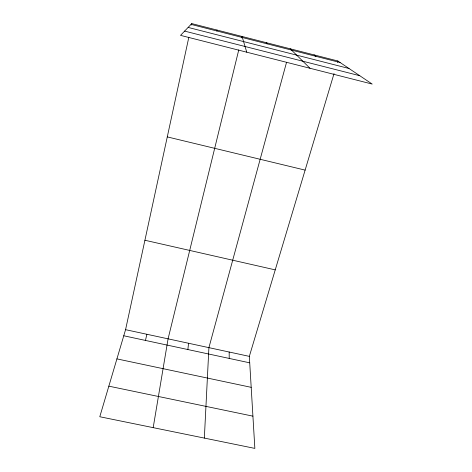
<?xml version="1.0" encoding="UTF-8"?>
<svg xmlns="http://www.w3.org/2000/svg" width="472" height="472" viewBox="0 0 472 472"><rect width="100%" height="100%" fill="white"/><g stroke="black" fill="none" stroke-linecap="round" stroke-linejoin="round"><path stroke-width="0.71" d="M204.346 438.087L208.913 347.652L286.551 62.286M187.874 349.54L188.552 343.256M153.188 427.644L168.079 338.843L238.767 49.879M334.034 73.597L249.334 356.366L254.856 448.4L99.787 416.741L125.57 329.674L188.853 37.188M191.479 25.028L191.791 23.6L337.816 60.976L372.213 84.075L180.528 35.365L191.791 23.6M145.459 340.43L146.88 334.27M216.784 30.969L216.996 30.055M241.699 37.878L242.047 36.462L246.756 52.191M337.392 62.381L337.816 60.976M108.843 386.161L252.921 416.156M116.914 358.891L251.192 387.335M123.764 335.769L249.723 362.832M125.57 329.674L249.334 356.366M144.916 240.248L275.241 269.878M167.277 136.898L305.124 170.115M191.036 24.385L340.123 62.528M188.139 27.417L349.02 68.499M184.617 31.099L359.782 75.726M314.092 54.905L315.91 56.333M290.221 48.793L309.986 68.263M266.208 42.645L267.034 43.825M229.174 352.023L229.209 358.425"/></g></svg>
